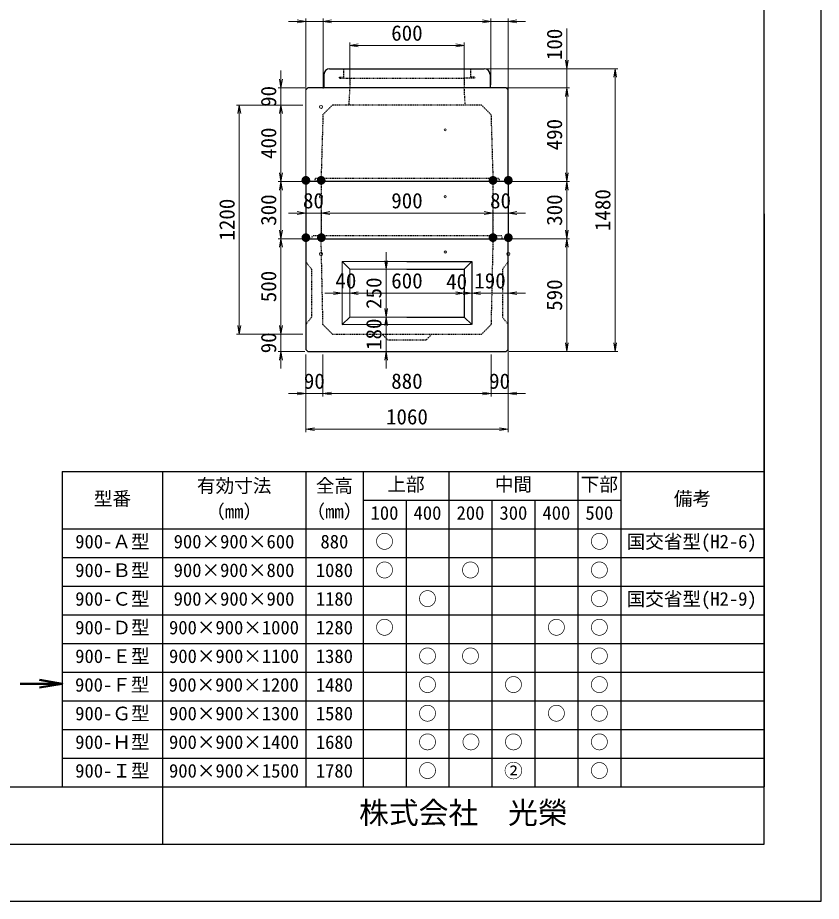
# Model space of a CAD drawing. Units: millimetres, scale not verified. Extents: x -210 to 210, y -148 to 148.
# Drawn here: x 69.7 to 210, y -148.5 to 5.7 of the extents above; entities that cross this region are included whole.
import ezdxf
from ezdxf.enums import TextEntityAlignment as Align

# ---------------------------------------------------------------- set-up
doc = ezdxf.new("R2010")
doc.units = ezdxf.units.MM
doc.linetypes.add('USER2', pattern=[4.7625, 3.175, -1.5875])
doc.layers.add('0-0', color=7, linetype='Continuous')
for name, color, linetype, lineweight in [('0-1_0', 9, 'Continuous', 25), ('0-2_dims', 2, 'Continuous', 13), ('0-3_pen1実線', 4, 'Continuous', 13), ('0-4_pen2実線', 3, 'Continuous', 13), ('0-5_pen3実線', 7, 'Continuous', 25), ('0-6_pen4実線', 6, 'Continuous', 25), ('0-8_pen2破線', 3, 'USER2', 25), ('0-B_draw', 7, 'Continuous', 13)]:
    doc.layers.add(name, color=color, linetype=linetype, lineweight=lineweight)
doc.styles.add('ＭＳ ゴシック', font='')
doc.styles.get('ＭＳ ゴシック').set_extended_font_data('MS Gothic')

# ---------------------------------------------------------------- blocks, each defined once
blk = doc.blocks.new('部分図 1')
at = {"layer": '0-1_0'}
blk.add_lwpolyline([(0, 0), (12600, 0), (12600, 8910), (0, 8910)], close=True, dxfattribs=at)
at = {"layer": '0-2_dims', "lineweight": 18}
for p, q in [((9900, 4607), (9810, 4607)), ((9900, 4251.5), (9900, 4622)), ((9900, 4607), (9990.3, 4607)), ((9990.3, 4255.4), (9990.3, 4622)), ((9990.3, 4255.4), (9990.3, 4622)), ((9990.3, 4607), (10080.3, 4607)), ((9990.3, 4607), (10870, 4607)), ((10870, 4607), (10780, 4607)), ((10870, 4274), (10870, 4622)), ((10870, 4274), (10870, 4622)), ((10870, 4607), (10960, 4607)), ((10960, 4252), (10960, 4622)), ((10960, 4607), (11050, 4607)), ((11267, 4359), (11267, 4569)), ((10130, 4274), (10130, 4496)), ((10730, 4274), (10730, 4496)), ((10130, 4481), (10730, 4481)), ((9770, 4259), (9770, 4349)), ((10850, 4359), (11282, 4359)), ((10865, 4359), (11535, 4359)), ((11267, 4359), (11267, 4259)), ((11520, 4359), (11520, 2879)), ((9895, 4259), (9755, 4259)), ((9770, 4259), (9770, 4169)), ((10950, 4259), (11282, 4259)), ((10950, 4259), (11282, 4259)), ((11267, 4259), (11267, 4169)), ((11267, 4259), (11267, 3769)), ((9885, 4169), (9537, 4169)), ((9552, 4169), (9552, 2969)), ((9885, 4169), (9755, 4169)), ((9885, 4169), (9755, 4169)), ((9770, 4169), (9770, 4079)), ((9770, 4169), (9770, 3769)), ((9885, 3769), (9755, 3769)), ((9885, 3769), (9755, 3769)), ((9770, 3769), (9770, 3469)), ((10975, 3769), (11282, 3769)), ((10975, 3769), (11282, 3769)), ((11267, 3769), (11267, 3469)), ((9900.1, 3484), (9900.1, 3618.25)), ((9980.39, 3485.73), (9980.39, 3618.25)), ((9980.39, 3485.73), (9980.39, 3618.25)), ((10880.1, 3485.73), (10880.1, 3618.25)), ((10880.1, 3485.73), (10880.1, 3618.25)), ((10960.1, 3482.22), (10960.1, 3618.25)), ((9900.1, 3603.25), (9810.1, 3603.25)), ((9900.1, 3603.25), (9980.39, 3603.25)), ((9980.39, 3603.25), (10070.39, 3603.25)), ((9980.39, 3603.25), (10880.1, 3603.25)), ((10880.1, 3603.25), (10790.1, 3603.25)), ((10880.1, 3603.25), (10960.1, 3603.25)), ((10960.1, 3603.25), (11050.1, 3603.25)), ((9885, 3469), (9755, 3469)), ((9885, 3469), (9755, 3469)), ((9770, 3469), (9770, 2969)), ((9900.1, 3469), (11028.1, 3469)), ((10975, 3469), (11282, 3469)), ((10975, 3469), (11282, 3469)), ((11267, 3469), (11267, 2879)), ((10321.1, 3309), (10321.1, 3399)), ((10314.1, 3309), (10306.1, 3309)), ((10321.1, 3309), (10321.1, 3059)), ((10090.1, 3184), (10090.1, 3199)), ((10130.1, 3184), (10130.1, 3199)), ((10130.1, 3184), (10130.1, 3199)), ((10730.1, 3184), (10730.1, 3199)), ((10730.1, 3184), (10730.1, 3199)), ((10770.1, 3184), (10770.1, 3199)), ((10770.1, 3184), (10770.1, 3199)), ((10960.1, 3184), (10960.1, 3199)), ((10090.1, 3184), (10000.1, 3184)), ((10090.1, 3184), (10130.1, 3184)), ((10130.1, 3184), (10220.1, 3184)), ((10130.1, 3184), (10730.1, 3184)), ((10321.1, 3059), (10321.1, 3149)), ((10730.1, 3184), (10640.1, 3184)), ((10770.1, 3184), (10680.1, 3184)), ((10730.1, 3184), (10770.1, 3184)), ((10770.1, 3184), (10860.1, 3184)), ((10770.1, 3184), (10960.1, 3184)), ((10960.1, 3184), (11050.1, 3184)), ((9770, 2969), (9770, 3059)), ((10314.1, 3059), (10306.1, 3059)), ((10314.1, 3059), (10306.1, 3059)), ((10321.1, 3059), (10321.1, 2969)), ((10321.1, 3059), (10321.1, 2879)), ((9870, 2969), (9537, 2969)), ((9885, 2969), (9755, 2969)), ((9885, 2969), (9755, 2969)), ((9770, 2969), (9770, 2879)), ((9895, 2879), (9755, 2879)), ((9770, 2879), (9770, 2789)), ((10321.1, 2879), (10321.1, 2789)), ((10323.1, 2879), (10336.1, 2879)), ((10960.1, 2897), (10960.1, 2643.5)), ((10965, 2879), (11282, 2879)), ((10980, 2879), (11535, 2879)), ((9900.1, 2863.6), (9900.1, 2643.5)), ((9989.9, 2863.6), (9989.9, 2643.5)), ((9989.9, 2863.6), (9989.9, 2643.5)), ((10870.1, 2863.6), (10870.1, 2643.5)), ((10870.1, 2863.6), (10870.1, 2643.5)), ((9900.1, 2808.7), (9900.1, 2457)), ((10960.1, 2793.57), (10960.1, 2457)), ((9900.1, 2658.5), (9810.1, 2658.5)), ((9900.1, 2658.5), (9989.9, 2658.5)), ((9989.9, 2658.5), (10079.9, 2658.5)), ((9989.9, 2658.5), (10870.1, 2658.5)), ((10870.1, 2658.5), (10780.1, 2658.5)), ((10870.1, 2658.5), (10960.1, 2658.5)), ((10960.1, 2658.5), (11050.1, 2658.5)), ((9900.1, 2472), (10960.1, 2472))]:
    blk.add_line(p, q, dxfattribs=at)
at = {"layer": '0-2_dims', "lineweight": 50}
blk.add_line((8625, 1139), (8404, 1139), dxfattribs=at)
at = {"layer": '0-2_dims', "lineweight": 18}
for points in [[(9855, 4599.5), (9900, 4607), (9855, 4614.5)], [(10035.3, 4614.5), (9990.3, 4607), (10035.3, 4599.5)], [(10035.3, 4614.5), (9990.3, 4607), (10035.3, 4599.5)], [(10825, 4599.5), (10870, 4607), (10825, 4614.5)], [(10825, 4599.5), (10870, 4607), (10825, 4614.5)], [(11005, 4614.5), (10960, 4607), (11005, 4599.5)], [(10175, 4488.5), (10130, 4481), (10175, 4473.5)], [(10685, 4473.5), (10730, 4481), (10685, 4488.5)], [(11259.5, 4404), (11267, 4359), (11274.5, 4404)], [(11527.5, 4314), (11520, 4359), (11512.5, 4314)], [(9762.5, 4304), (9770, 4259), (9777.5, 4304)], [(11274.5, 4214), (11267, 4259), (11259.5, 4214)], [(11274.5, 4214), (11267, 4259), (11259.5, 4214)], [(9559.5, 4124), (9552, 4169), (9544.5, 4124)], [(9777.5, 4124), (9770, 4169), (9762.5, 4124)], [(9777.5, 4124), (9770, 4169), (9762.5, 4124)], [(9762.5, 3814), (9770, 3769), (9777.5, 3814)], [(11259.5, 3814), (11267, 3769), (11274.5, 3814)], [(9777.5, 3724), (9770, 3769), (9762.5, 3724)], [(11274.5, 3724), (11267, 3769), (11259.5, 3724)], [(9855.1, 3595.75), (9900.1, 3603.25), (9855.1, 3610.75)], [(10025.39, 3610.75), (9980.39, 3603.25), (10025.39, 3595.75)], [(10025.39, 3610.75), (9980.39, 3603.25), (10025.39, 3595.75)], [(10835.1, 3595.75), (10880.1, 3603.25), (10835.1, 3610.75)], [(10835.1, 3595.75), (10880.1, 3603.25), (10835.1, 3610.75)], [(11005.1, 3610.75), (10960.1, 3603.25), (11005.1, 3595.75)], [(9762.5, 3514), (9770, 3469), (9777.5, 3514)], [(11259.5, 3514), (11267, 3469), (11274.5, 3514)], [(9777.5, 3424), (9770, 3469), (9762.5, 3424)], [(11274.5, 3424), (11267, 3469), (11259.5, 3424)], [(10313.6, 3354), (10321.1, 3309), (10328.6, 3354)], [(10045.1, 3176.5), (10090.1, 3184), (10045.1, 3191.5)], [(10175.1, 3191.5), (10130.1, 3184), (10175.1, 3176.5)], [(10175.1, 3191.5), (10130.1, 3184), (10175.1, 3176.5)], [(10685.1, 3176.5), (10730.1, 3184), (10685.1, 3191.5)], [(10685.1, 3176.5), (10730.1, 3184), (10685.1, 3191.5)], [(10725.1, 3176.5), (10770.1, 3184), (10725.1, 3191.5)], [(10815.1, 3191.5), (10770.1, 3184), (10815.1, 3176.5)], [(11005.1, 3191.5), (10960.1, 3184), (11005.1, 3176.5)], [(10313.6, 3104), (10321.1, 3059), (10328.6, 3104)], [(10328.6, 3014), (10321.1, 3059), (10313.6, 3014)], [(9544.5, 3014), (9552, 2969), (9559.5, 3014)], [(9762.5, 3014), (9770, 2969), (9777.5, 3014)], [(9762.5, 3014), (9770, 2969), (9777.5, 3014)], [(11259.5, 2924), (11267, 2879), (11274.5, 2924)], [(11512.5, 2924), (11520, 2879), (11527.5, 2924)], [(9777.5, 2834), (9770, 2879), (9762.5, 2834)], [(10328.6, 2834), (10321.1, 2879), (10313.6, 2834)], [(9855.1, 2651), (9900.1, 2658.5), (9855.1, 2666)], [(10034.9, 2666), (9989.9, 2658.5), (10034.9, 2651)], [(10034.9, 2666), (9989.9, 2658.5), (10034.9, 2651)], [(10825.1, 2651), (10870.1, 2658.5), (10825.1, 2666)], [(10825.1, 2651), (10870.1, 2658.5), (10825.1, 2666)], [(11005.1, 2666), (10960.1, 2658.5), (11005.1, 2651)], [(9945.1, 2479.5), (9900.1, 2472), (9945.1, 2464.5)], [(10915.1, 2464.5), (10960.1, 2472), (10915.1, 2479.5)]]:
    blk.add_lwpolyline(points, dxfattribs=at)
at = {"layer": '0-2_dims', "lineweight": 50}
blk.add_lwpolyline([(8505, 1119), (8625, 1139), (8505, 1159)], dxfattribs=at)
at = {"layer": '0-3_pen1実線'}
blk.add_line((10730, 4306.02), (10732.98, 4309), dxfattribs=at)
at = {"layer": '0-4_pen2実線'}
blk.add_line((10786, 4315), (10786, 4309), dxfattribs=at)
for centre, radius in [((9980, 4159), 8), ((10630, 4039), 6), ((9980, 3689), 8), ((10630, 3689), 6), ((9980.1, 3389), 8), ((10630.1, 3399), 6), ((10961.2, 3389), 8)]:
    blk.add_circle(centre, radius, dxfattribs=at)
at = {"layer": '0-5_pen3実線'}
for p, q in [((10025, 4359), (10835, 4359)), ((9995, 4329), (9995, 4259)), ((10865, 4329), (10865, 4259)), ((10950, 4259), (9910, 4259)), ((10960, 4249), (10950, 4259)), ((10960, 3769), (10960, 4249)), ((9900, 3769), (9900, 3469)), ((10960, 3769), (9900, 3769)), ((10960, 3769), (10960, 3469)), ((9900, 3469), (10960, 3469)), ((10960.1, 2889), (10960.1, 3469)), ((10770.1, 3349), (10730.1, 3309)), ((10430.1, 3059), (10730.1, 3059)), ((10730.1, 3059), (10770.1, 3019)), ((10090.1, 3019), (10767.83, 3021.27)), ((9910.1, 2879), (10950.1, 2879)), ((10960.1, 2889), (10950.1, 2879)), ((9150, 2250), (9150, 600)), ((9900, 2250), (9900, 600)), ((10200, 2250), (10200, 600)), ((10650, 2250), (10650, 600)), ((11325, 2250), (11325, 600)), ((11550, 2250), (11550, 600)), ((10200, 2100), (11550, 2100)), ((10425, 2100), (10425, 600)), ((10875, 2100), (10875, 600)), ((11100, 2100), (11100, 600)), ((8625, 1950), (12300, 1950)), ((8625, 1800), (12300, 1800)), ((8625, 1650), (12300, 1650)), ((8625, 1500), (12300, 1500)), ((8625, 1350), (12300, 1350)), ((8625, 1200), (12300, 1200)), ((8625, 1050), (12300, 1050)), ((8625, 900), (12300, 900)), ((8625, 750), (12300, 750))]:
    blk.add_line(p, q, dxfattribs=at)
for points in [[(9900.1, 3469), (9900.1, 2889), (9910.1, 2879)], [(10430.1, 3349), (10770.1, 3349), (10770.1, 3019)], [(10430.1, 3309), (10730.1, 3309), (10730.1, 3059)]]:
    blk.add_lwpolyline(points, dxfattribs=at)
for centre, start, end in [((10025, 4329), 90, 180), ((10835, 4329), 0, 90)]:
    blk.add_arc(centre, 30, start, end, dxfattribs=at)
at = {"layer": '0-6_pen4実線'}
for p, q in [((12300, 3600), (12300, 2100)), ((8625, 2250), (12300, 2250)), ((8625, 2250), (8625, 600)), ((12300, 2100), (12300, 600)), ((300, 600), (12300, 600)), ((9150, 600), (9150, 300))]:
    blk.add_line(p, q, dxfattribs=at)
blk.add_lwpolyline([(300, 300), (12300, 300), (12300, 8610), (300, 8610)], close=True, dxfattribs=at)
at = {"layer": '0-8_pen2破線'}
for p, q in [((10098, 4359), (10098, 4309)), ((10762, 4359), (10762, 4315)), ((10074, 4315), (10098, 4315)), ((10074, 4315), (10074, 4309)), ((10074, 4309), (10730, 4309)), ((10130, 4309), (10130, 4259)), ((10786, 4309), (10730, 4309)), ((10730, 4309), (10730, 4259)), ((10786, 4315), (10762, 4315)), ((10130, 4259), (10125, 4169)), ((10735, 4169), (10730, 4259)), ((9990, 4119), (10040, 4169)), ((10430, 4169), (10040, 4169)), ((10820, 4169), (10430, 4169)), ((10820, 4169), (10870, 4119)), ((9990, 4119), (9980, 3784)), ((10870, 4119), (10880, 3784)), ((9950, 3784), (9945, 3769)), ((10430, 3784), (9950, 3784)), ((9980, 3769), (9980, 3484)), ((10910, 3784), (10430, 3784)), ((10880, 3769), (10880, 3484)), ((10910, 3784), (10915, 3769)), ((9930, 3469), (9935, 3484)), ((10430, 3484), (9935, 3484)), ((10925, 3484), (10430, 3484)), ((10930, 3469), (10925, 3484)), ((9900.1, 3349), (9930.1, 3309)), ((10960.1, 3349), (10930.1, 3309)), ((9930.1, 3309), (9930.1, 3059)), ((10930.1, 3309), (10930.1, 3059)), ((9930.1, 3059), (9900.1, 3019)), ((10930.1, 3059), (10960.1, 3019)), ((10040.1, 2969), (10820.1, 2969)), ((10330.1, 2939), (10300.1, 2969))]:
    blk.add_line(p, q, dxfattribs=at)
for points in [[(10040.1, 2969), (9990.1, 3019), (9980.42, 3469)], [(10880.1, 3469), (10870.1, 3019), (10820.1, 2969)], [(10330.1, 2939), (10530.1, 2939), (10560.1, 2969)]]:
    blk.add_lwpolyline(points, dxfattribs=at)
at = {"layer": '0-B_draw'}
for p, q in [((9900, 4249), (9910, 4259)), ((9900, 4249), (9900, 3769)), ((10090.1, 3349), (10090.1, 3019)), ((10090.1, 3349), (10130.1, 3309)), ((10090.1, 3349), (10430.1, 3349)), ((10130.1, 3309), (10130.1, 3059)), ((10130.1, 3309), (10430.1, 3309)), ((10130.1, 3059), (10090.1, 3019)), ((10130.1, 3059), (10430.1, 3059))]:
    blk.add_line(p, q, dxfattribs=at)
at = {"layer": '0-2_dims', "color": 7, "style": 'ＭＳ ゴシック'}
for s, p in [('600', (10347.5, 4481.5)), ('80', (9885.24, 3603.75)), ('900', (10347.74, 3603.75)), ('80', (10865.1, 3603.75)), ('40', (10055.1, 3184.5)), ('600', (10347.6, 3184.5)), ('190', (10782.6, 3184.5)), ('40', (10635.1, 3180)), ('90', (9890, 2659)), ('880', (10347.5, 2659)), ('90', (10860.1, 2659)), ('1060', (10320.1, 2472.5))]:
    blk.add_text(s, height=80.65, dxfattribs=at).set_placement(p, align=Align.BOTTOM_LEFT)
for s, p in [('100', (11266.5, 4404)), ('90', (9769.5, 4159)), ('490', (11266.5, 3931.5)), ('400', (9769.5, 3886.5)), ('1480', (11519.5, 3509)), ('1200', (9551.5, 3459)), ('300', (9769.5, 3536.5)), ('300', (11266.5, 3536.5)), ('500', (9769.5, 3136.5)), ('250', (10320.6, 3101.5)), ('590', (11266.5, 3091.5)), ('180', (10320.6, 2886.5)), ('90', (9769.5, 2869))]:
    blk.add_text(s, height=80.65, rotation=90, dxfattribs=at).set_placement(p, align=Align.BOTTOM_LEFT)
at = {"layer": '0-2_dims', "color": 1, "style": 'ＭＳ ゴシック'}
for p in [(9874.8, 3744), (9955, 3744.1), (10854.9, 3744.04), (10935, 3744.1), (9875, 3444), (9956.1, 3444), (10854.6, 3444), (10935.3, 3443.9)]:
    blk.add_text('●', height=36.66, dxfattribs=at).set_placement(p, align=Align.BOTTOM_LEFT)
at = {"layer": '0-5_pen3実線', "style": 'ＭＳ ゴシック'}
for s, height, p in [('有効寸法', 71.47, (9330.03, 2118.76)), ('全高', 71.47, (9952.52, 2118.76)), ('上部', 71.51, (10327.46, 2126.23)), ('中間', 71.46, (10890.02, 2126.26)), ('下部', 71.52, (11339.95, 2126.23)), ('型番', 71.47, (8790.02, 2051.26)), ('備考', 71.45, (11827.54, 2051.27)), ('（mm）', 71.49, (9378.73, 1983.74)), ('（mm）', 71.49, (9903.73, 1983.74)), ('100', 71.47, (10239.39, 1976.26)), ('400', 71.46, (10464.4, 1976.27)), ('200', 71.47, (10689.39, 1976.26)), ('300', 71.47, (10914.39, 1976.26)), ('400', 71.46, (11139.4, 1976.27)), ('500', 71.47, (11364.39, 1976.26)), ('900-Ａ型', 71.47, (8692.52, 1826.25)), ('900×900×600', 71.48, (9208.13, 1826.25)), ('880', 71.47, (9976.89, 1826.26)), ('○', 71.37, (10263.83, 1826.33)), ('○', 71.37, (11388.83, 1826.33)), ('国交省型(H2-6)', 71.48, (11580, 1826.25)), ('900-Ｂ型', 71.47, (8692.52, 1676.25)), ('900×900×800', 71.48, (9208.13, 1676.25)), ('1080', 71.47, (9952.51, 1676.26)), ('○', 71.37, (10263.83, 1676.33)), ('○', 71.37, (10713.83, 1676.33)), ('○', 71.37, (11388.83, 1676.33)), ('900-Ｃ型', 71.47, (8692.52, 1526.25)), ('○', 71.37, (10488.83, 1526.33)), ('○', 71.37, (11388.83, 1526.33)), ('国交省型(H2-9)', 71.48, (11580, 1526.25)), ('900×900×900', 71.48, (9208.13, 1526.25)), ('1180', 71.47, (9952.51, 1526.26)), ('900-Ｄ型', 71.47, (8692.52, 1376.25)), ('900×900×1000', 71.48, (9183.76, 1376.25)), ('1280', 71.47, (9952.51, 1376.26)), ('○', 71.37, (10263.83, 1376.33)), ('○', 71.37, (11163.83, 1376.33)), ('○', 71.37, (11388.83, 1376.33)), ('900-Ｅ型', 71.47, (8692.52, 1226.25)), ('900×900×1100', 71.48, (9183.76, 1226.25)), ('1380', 71.47, (9952.51, 1226.26)), ('○', 71.37, (10488.83, 1226.33)), ('○', 71.37, (10713.83, 1226.33)), ('○', 71.37, (11388.83, 1226.33)), ('900-Ｆ型', 71.47, (8691.81, 1076.25)), ('900×900×1200', 71.48, (9182.33, 1076.25)), ('1480', 71.47, (9952.51, 1076.26)), ('○', 71.37, (10488.83, 1076.33)), ('○', 71.37, (10938.83, 1076.33)), ('○', 71.37, (11388.83, 1076.33)), ('900-Ｇ型', 71.47, (8692.52, 926.25)), ('900×900×1300', 71.48, (9183.76, 926.25)), ('1580', 71.47, (9952.51, 926.26)), ('○', 71.37, (10488.83, 926.33)), ('○', 71.37, (11163.83, 926.33)), ('○', 71.37, (11388.83, 926.33)), ('900-Ｈ型', 71.47, (8692.52, 776.25)), ('900×900×1400', 71.48, (9183.76, 776.25)), ('1680', 71.47, (9952.51, 776.26)), ('○', 71.37, (10488.83, 776.33)), ('○', 71.37, (10716.33, 776.33)), ('○', 71.37, (10938.83, 776.33)), ('○', 71.37, (11388.83, 776.33)), ('900-Ｉ型', 71.47, (8692.52, 626.25)), ('900×900×1500', 71.48, (9183.76, 626.25)), ('1780', 71.47, (9952.51, 626.26)), ('○', 71.37, (10488.83, 626.33)), ('②', 71.47, (10938.76, 626.26)), ('○', 71.37, (11388.83, 626.33)), ('株式会社\u3000光榮', 114.4, (10179.07, 372.01))]:
    blk.add_text(s, height=height, dxfattribs=at).set_placement(p, align=Align.BOTTOM_LEFT)

msp = doc.modelspace()

# ---------------------------------------------------------------- block references
at = {"layer": '0-0', "xscale": 0.0333333, "yscale": 0.0333333}
msp.add_blockref('部分図 1', (-210, -148.5), dxfattribs=at)

doc.saveas('drawing.dxf')
